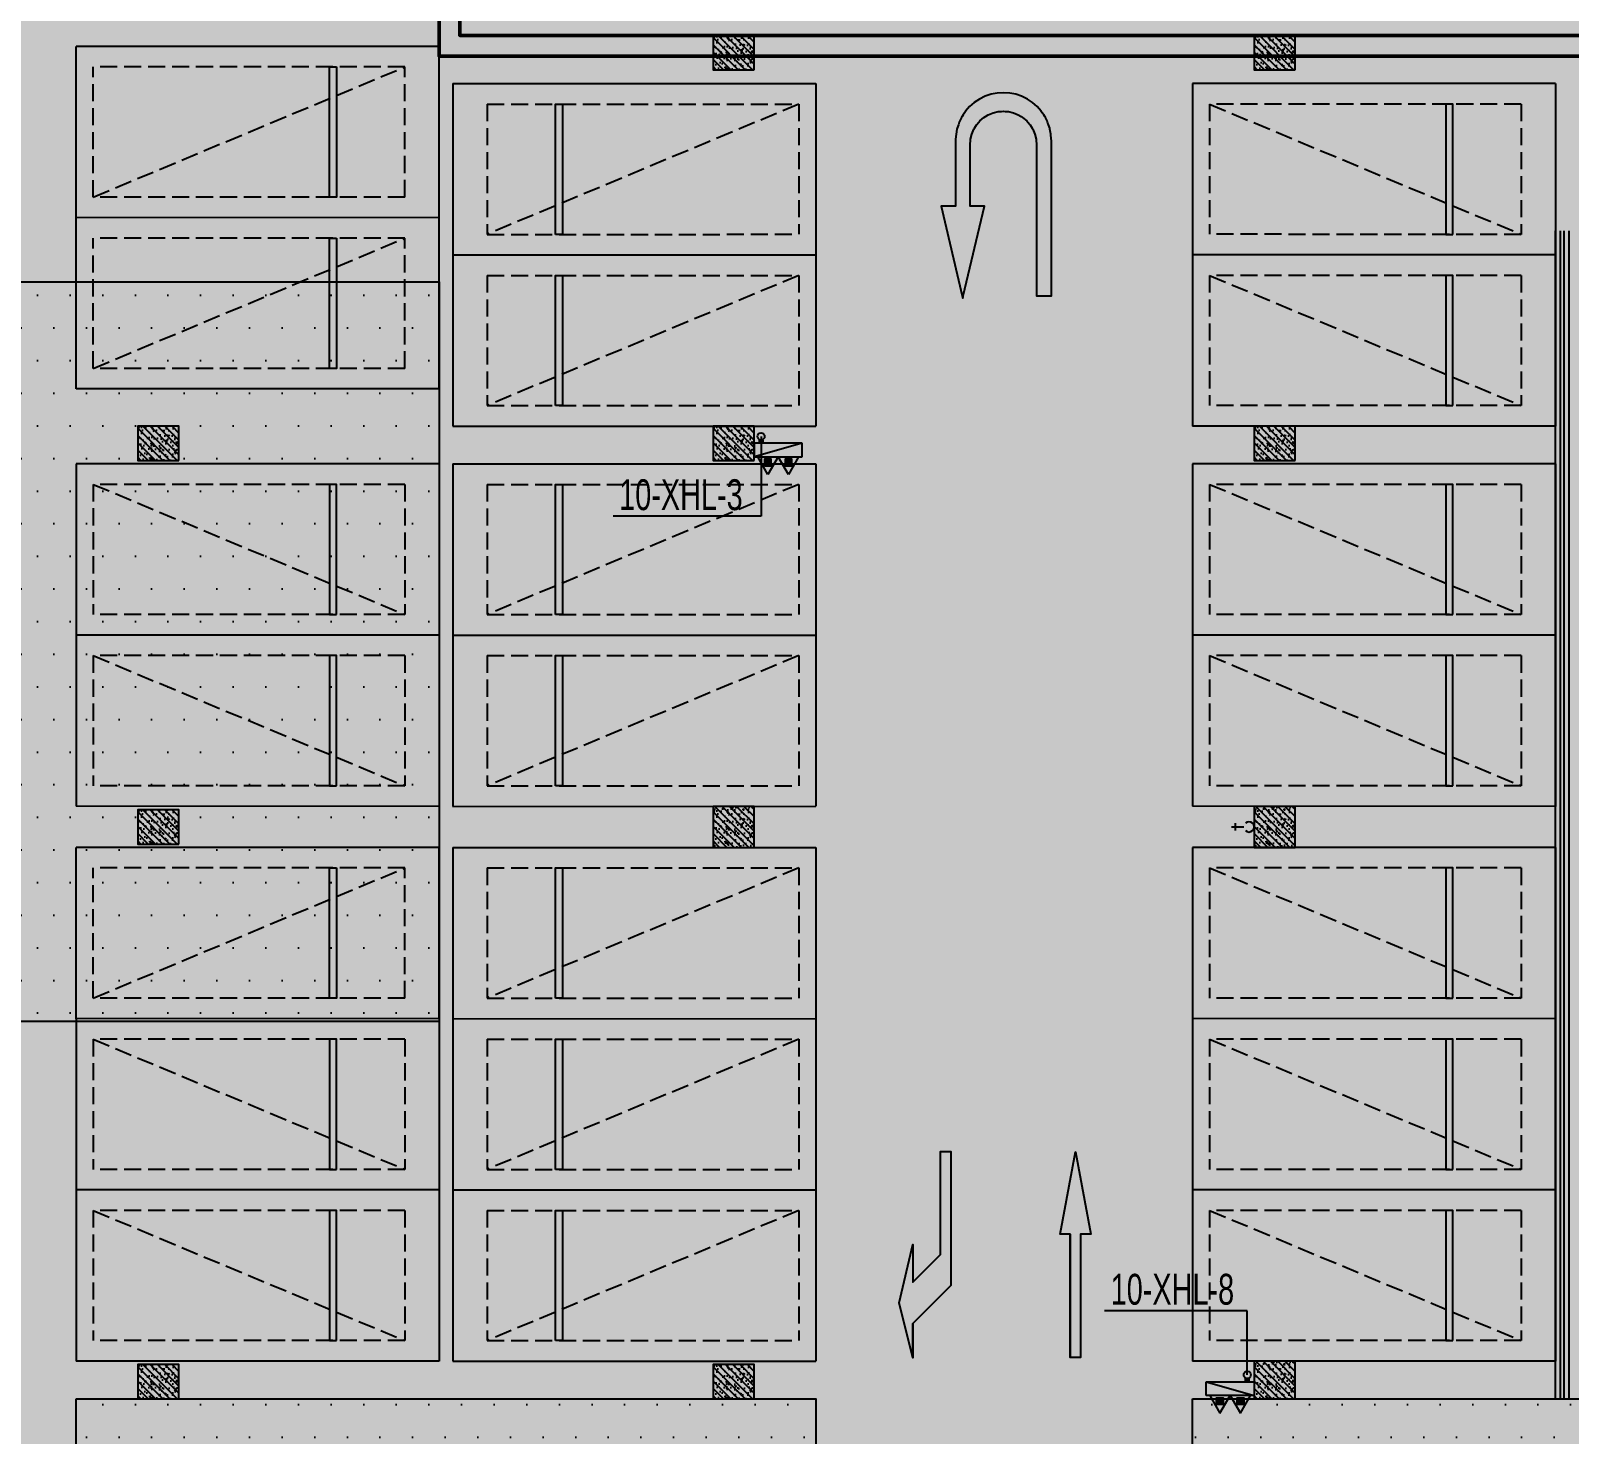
# Model space of a CAD drawing. Extents: x -1338203 to 1886333, y -530034 to 1031844.
# Drawn here: x 722294 to 744757, y -369270 to -348782 of the extents above; entities that cross this region are included whole.
import ezdxf

# ---------------------------------------------------------------- set-up
doc = ezdxf.new("R2010")
doc.units = 0
doc.header["$LTSCALE"] = 1000
doc.header["$MEASUREMENT"] = 0
doc.linetypes.add('A-001-平面B2$0$__DASH', pattern=[0.35, 0.25, -0.1])
for name, color, linetype in [('0P-EQUIP-CW', 7, 'Continuous'), ('0P-PIPE-RW', 122, 'Continuous'), ('A-001-平面参照B2$0$0A-E-STRS-RAIL', 163, 'Continuous'), ('A-001-平面参照B2$0$0A-ELEV-LINE2', 8, 'Continuous'), ('A-001-平面参照B2$0$AUDIT_D_210610200414-0', 40, 'Continuous'), ('A-001-平面参照B2$0$AUDIT_D_230227194758-1', 52, 'Continuous'), ('A-FIRE', 7, 'Continuous'), ('p-a-regular', 5, 'Continuous'), ('S001地下二墙柱$0$S001地下二墙柱$0$0S-CC-LINE', 52, 'Continuous'), ('S001地下二墙柱$0$S001地下二墙柱$0$0S-CW-HATCH', 251, 'Continuous'), ('S001地下二墙柱$0$S001地下二墙柱$0$0S-CW-HATCH-UP', 251, 'Continuous'), ('中心线', 42, 'Continuous'), ('地面指向箭头', 7, 'Continuous'), ('负二层消火栓$0$负二层消火栓$0$0P-ACC-FH', 7, 'Continuous'), ('负二层消火栓$0$负二层消火栓$0$0P-DIM-FH', 3, 'Continuous'), ('负二层消火栓$0$负二层消火栓$0$0P-PIPE-FH', 1, 'Continuous'), ('负二层消火栓$0$负二层消火栓$0$0P-VPIPE-FH', 1, 'Continuous'), ('负二层消火栓$0$负二层消火栓$1$0P-EQUIP-FH', 7, 'Continuous')]:
    doc.layers.add(name, color=color, linetype=linetype)
doc.layers.add('p-a-regular-deadend', color=6, linetype='Continuous', true_color=0xff00ff)
doc.layers.add('p-a-regular-narrow', color=7, linetype='Continuous', true_color=0x9600ff)
doc.layers.add('p-h-walkable', color=7, linetype='Continuous', lineweight=70, true_color=0xf0f0f0)
doc.layers.add('S001地下二墙柱$0$0S-CW-LINE', color=7, linetype='Continuous', lineweight=50)
doc.styles.add('负二层消火栓$0$负二层消火栓$0$AAD-S', font='aad-s.shx', dxfattribs={"width": 0.7, "bigfont": 'aad-hztxt.shx'})
pattern_1 = [(0, (-766365.37, 163610.93), (238.125, 476.25), [0, -476.25])]

# ---------------------------------------------------------------- blocks, each defined once
blk = doc.blocks.new('A-001-平面参照B2')
at = {"layer": 'A-001-平面参照B2$0$0A-ELEV-LINE2'}
h = blk.add_hatch(dxfattribs=at)
h.set_pattern_fill('DOTS', color=256, scale=300)
h.set_pattern_definition(pattern_1)
h.paths.add_polyline_path([(-48909, -188836), (-38109, -188836), (-38109, -199636), (-48909, -199636)])
h = blk.add_hatch(dxfattribs=at)
h.set_pattern_fill('DOTS', color=256, scale=300)
h.set_pattern_definition(pattern_1)
h.paths.add_polyline_path([(-43409, -205143), (-32609, -205143), (-32609, -210643), (-43409, -210643)])
h = blk.add_hatch(dxfattribs=at)
h.set_pattern_fill('DOTS', color=256, scale=300)
h.set_pattern_definition(pattern_1)
h.paths.add_polyline_path([(-27109, -205143), (-16309, -205143), (-16309, -210643), (-27109, -210643)])
at = {"layer": 'A-001-平面参照B2$0$0A-E-STRS-RAIL'}
for points in [[(-21734, -205143), (-21734, -188090)], [(-21684, -205143), (-21684, -188090)]]:
    blk.add_lwpolyline(points, dxfattribs=at)
at = {"layer": 'A-001-平面参照B2$0$AUDIT_D_210610200414-0', "ltscale": 0.002}
blk.add_lwpolyline([(-48909, -188836), (-38109, -188836), (-38109, -199636), (-48909, -199636)], close=True, dxfattribs=at)
at = {"layer": 'A-001-平面参照B2$0$AUDIT_D_210610200414-0'}
for points in [[(-43409, -205143), (-32609, -205143), (-32609, -210643), (-43409, -210643)], [(-27109, -205143), (-16309, -205143), (-16309, -210643), (-27109, -210643)]]:
    blk.add_lwpolyline(points, close=True, dxfattribs=at)
at = {"layer": 'A-001-平面参照B2$0$AUDIT_D_230227194758-1'}
for points in [[(-21809, -205143), (-21809, -188090)], [(-21609, -205143), (-21609, -188090)]]:
    blk.add_lwpolyline(points, dxfattribs=at)
blk = doc.blocks.new('负二层消火栓$0$负二层消火栓$1$$TwtSys$00000546')
h = blk.add_hatch()
h.set_pattern_fill('ANSI31', color=256, scale=200, style=0)
h.set_pattern_definition([(45, (-38543.802, -6670.83), (-17.67767, 17.67767), [])])
h.paths.add_polyline_path([(-65, 174), (65, 174), (65, 44), (-65, 44)])
for points in [[(0, 344), (-198, 0), (198, 0)], [(-65, 174), (65, 174), (65, 44), (-65, 44)]]:
    blk.add_lwpolyline(points, close=True)
blk = doc.blocks.new('负二层消火栓$0$负二层消火栓$0$$TwtSys$00000434')
for p, q in [((-0.5, 0.5), (-0.5, -0.5)), ((-0.5, -0.5), (0.5, 0.5)), ((0.5, 0.5), (-0.5, 0.5)), ((0.5, -0.5), (0.5, 0.5)), ((-0.5, -0.5), (0.5, -0.5))]:
    blk.add_line(p, q)
blk.add_solid([(0.5, -0.5), (0.5, 0.5), (-0.5, -0.5)])
blk = doc.blocks.new('负二层消火栓')
at = {"layer": '负二层消火栓$0$负二层消火栓$0$0P-DIM-FH'}
for p, q in [((-33409, -191093, 800), (-33409, -192259, 800)), ((-33409, -192259, 800), (-35570, -192259, 800)), ((-26309, -203858), (-28394, -203858)), ((-26309, -204793), (-26309, -203858))]:
    blk.add_line(p, q, dxfattribs=at)
at = {"layer": '负二层消火栓$0$负二层消火栓$0$0P-PIPE-FH', "linetype": 'Continuous', "const_width": 82.5}
for points in [[(-33409, -191146), (-33409, -191193)], [(-26309, -204846), (-26309, -204893)]]:
    blk.add_lwpolyline(points, dxfattribs=at)
at = {"layer": '负二层消火栓$0$负二层消火栓$0$0P-VPIPE-FH', "linetype": 'Continuous'}
for centre in [(-33409, -191093), (-26309, -204793)]:
    blk.add_circle(centre, 52.5, dxfattribs=at)
at = {"layer": '负二层消火栓$0$负二层消火栓$0$0P-ACC-FH', "xscale": -700, "zscale": 700}
for p, yscale, rotation in [((-33159, -191293), -200, 8.185212507783033e-09), ((-26559, -204993), 200, 180)]:
    blk.add_blockref('负二层消火栓$0$负二层消火栓$0$$TwtSys$00000434', p, dxfattribs=dict(at, yscale=yscale, rotation=rotation))
at = {"layer": '负二层消火栓$0$负二层消火栓$1$0P-EQUIP-FH', "yscale": 0.75, "zscale": 0.75, "rotation": 180}
for p, xscale in [((-33308, -191393, 800), -0.75), ((-33010, -191393, 800), -0.75), ((-26708, -205093, 800), 0.75), ((-26410, -205093, 800), 0.75)]:
    blk.add_blockref('负二层消火栓$0$负二层消火栓$1$$TwtSys$00000546', p, dxfattribs=dict(at, xscale=xscale))
at = {"layer": '负二层消火栓$0$负二层消火栓$0$0P-DIM-FH', "color": 7, "style": '负二层消火栓$0$负二层消火栓$0$AAD-S', "width": 0.7}
for s, p in [('10-XHL-3', (-35480, -192169, 800)), ('10-XHL-8', (-28304, -203768))]:
    blk.add_text(s, height=450, dxfattribs=at).set_placement(p)
blk = doc.blocks.new('$TwtSys$00000320')
at = {"const_width": 20}
for points in [[(0, 0), (0, -121)], [(-37, -83), (37, -83)]]:
    blk.add_lwpolyline(points, dxfattribs=at)
blk = doc.blocks.new('A$Ca805bf96')
at = {"layer": '0P-PIPE-RW', "linetype": 'Continuous'}
blk.add_arc((-26284, -196793), 75, 225, 135, dxfattribs=at)
at = {"layer": '0P-EQUIP-CW', "xscale": 1.5, "yscale": -1.5, "zscale": 1.5, "rotation": 90.00000000000001}
blk.add_blockref('$TwtSys$00000320', (-26359, -196793), dxfattribs=at)
blk = doc.blocks.new('2-13')
blk.add_blockref('A$Ca805bf96', (766365, -163611))
blk = doc.blocks.new('JTDT')
at = {"layer": 'A-FIRE'}
h = blk.add_hatch(color=251, dxfattribs=at)
h.dxf.hatch_style = 1
h.paths.add_polyline_path([(189165, 82916), (189162, 82988), (189159, 82988), (189147, 83060), (189144, 83075), (189126, 83123), (189114, 83162), (189105, 83180), (189081, 83230), (189072, 83245), (189057, 83269), (189036, 83299), (189024, 83317), (189021, 83320), (189021, 83323), (188961, 83389), (188893, 83449), (188818, 83500), (188734, 83542), (188650, 83571), (188561, 83586), (188468, 83592), (188378, 83586), (188288, 83571), (188202, 83542), (188118, 83500), (188043, 83449), (187974, 83389), (187915, 83323), (187915, 83320), (187912, 83317), (187900, 83299), (187882, 83269), (187864, 83245), (187858, 83230), (187831, 83180), (187822, 83162), (187810, 83123), (187795, 83075), (187789, 83060), (187777, 82988), (187771, 82916), (187771, 82895), (187771, 82839), (187771, 81938), (187559, 81938), (187559, 81935), (187867, 80625), (187876, 80592), (187882, 80625), (188190, 81935), (187983, 81935), (187983, 81938), (187983, 82839), (187986, 82895), (187989, 82916), (188007, 82988), (188037, 83060), (188046, 83075), (188076, 83123), (188109, 83162), (188124, 83180), (188184, 83230), (188205, 83245), (188247, 83269), (188318, 83299), (188390, 83317), (188441, 83320), (188468, 83323), (188492, 83320), (188543, 83317), (188615, 83299), (188686, 83269), (188728, 83245), (188749, 83230), (188809, 83180), (188824, 83162), (188857, 83123), (188887, 83075), (188896, 83060), (188926, 82988), (188944, 82916), (188947, 82895), (188949, 82839), (188949, 80625), (189168, 80625), (189168, 82839), (189168, 82895)])
at = {"layer": '地面指向箭头', "color": 251, "linetype": 'Continuous'}
blk.add_lwpolyline([(189165, 82916), (189162, 82988), (189159, 82988), (189147, 83060), (189144, 83075), (189126, 83123), (189114, 83162), (189105, 83180), (189081, 83230), (189072, 83245), (189057, 83269), (189036, 83299), (189024, 83317), (189021, 83320), (189021, 83323), (188961, 83389), (188893, 83449), (188818, 83500), (188734, 83542), (188650, 83571), (188561, 83586), (188468, 83592), (188378, 83586), (188288, 83571), (188202, 83542), (188118, 83500), (188043, 83449), (187974, 83389), (187915, 83323), (187915, 83320), (187912, 83317), (187900, 83299), (187882, 83269), (187864, 83245), (187858, 83230), (187831, 83180), (187822, 83162), (187810, 83123), (187795, 83075), (187789, 83060), (187777, 82988), (187771, 82916), (187771, 82895), (187771, 82839), (187771, 81938), (187559, 81938), (187559, 81935), (187867, 80625), (187876, 80592), (187882, 80625), (188190, 81935), (187983, 81935), (187983, 81938), (187983, 82839), (187986, 82895), (187989, 82916), (188007, 82988), (188037, 83060), (188046, 83075), (188076, 83123), (188109, 83162), (188124, 83180), (188184, 83230), (188205, 83245), (188247, 83269), (188318, 83299), (188390, 83317), (188441, 83320), (188468, 83323), (188492, 83320), (188543, 83317), (188615, 83299), (188686, 83269), (188728, 83245), (188749, 83230), (188809, 83180), (188824, 83162), (188857, 83123), (188887, 83075), (188896, 83060), (188926, 82988), (188944, 82916), (188947, 82895), (188949, 82839), (188949, 80625), (189168, 80625), (189168, 82839), (189168, 82895), (189165, 82916)], dxfattribs=at)
blk = doc.blocks.new('左转或右转')
at = {"layer": '地面指向箭头'}
blk.add_hatch(color=251, dxfattribs=at).paths.add_polyline_path([(3221046, 2451667), (3221247, 2450864), (3221247, 2451366), (3221799, 2451918), (3221799, 2453874), (3221648, 2453874), (3221648, 2452369), (3221247, 2451968), (3221247, 2452519)])
at = {"layer": '地面指向箭头', "color": 251}
blk.add_lwpolyline([(3221247, 2450864), (3221046, 2451667), (3221247, 2452519), (3221247, 2451968), (3221648, 2452369), (3221648, 2453874), (3221799, 2453874), (3221799, 2451918), (3221247, 2451366), (3221247, 2450864), (3221247, 2451366)], dxfattribs=at)
blk = doc.blocks.new('直行')
at = {"layer": '地面指向箭头'}
blk.add_hatch(color=251, dxfattribs=at).paths.add_polyline_path([(-29241, 4059962), (-29466, 4058762), (-29316, 4058762), (-29316, 4056961), (-29166, 4056961), (-29166, 4058762), (-29016, 4058762)])
at = {"layer": '地面指向箭头', "color": 251}
blk.add_lwpolyline([(-29316, 4058762), (-29316, 4056961), (-29316, 4058762), (-29316, 4058762), (-29466, 4058762), (-29241, 4059962), (-29016, 4058762), (-29166, 4058762), (-29166, 4056961), (-29316, 4056961), (-29316, 4056961)], dxfattribs=at)
blk = doc.blocks.new('A$C3d42903c')
at = {"layer": '中心线', "color": 251, "const_width": 150}
for points in [[(323860, 174474), (323860, 172474)], [(323860, 170474), (323860, 168474)], [(323860, 166474), (323860, 164474)], [(323860, 162474), (323860, 160474)]]:
    blk.add_lwpolyline(points, dxfattribs=at)
at = {"layer": '地面指向箭头', "color": 251}
for name, p in [('JTDT', (135381, 95960)), ('直行', (354142, -3895871))]:
    blk.add_blockref(name, p, dxfattribs=at)
at = {"layer": '地面指向箭头', "color": 251, "linetype": 'Continuous'}
blk.add_blockref('左转或右转', (-2898719, -2289779), dxfattribs=at)

msp = doc.modelspace()

# ---------------------------------------------------------------- hatches: boundary and pattern name
at = {"layer": 'p-h-walkable', "ltscale": 0.002}
h = msp.add_hatch(color=256, dxfattribs=at)
h.dxf.hatch_style = 1
h.paths.add_polyline_path([(728556.4, -320761.3), (728556.4, -348211.5), (746356.3, -348211.5), (750916.3, -338175), (842896.3, -338175), (843211.3, -349155), (839116.3, -349155), (839116.3, -377051.5), (864906.4, -377051.5), (864906.4, -390806.6), (875856.3, -395571.5), (875856.3, -404751.5), (834560.3, -404751.5), (839142.7, -442064.3), (869465.2, -438340.4), (871163.2, -452166.5), (873704.1, -451854.5), (877328.6, -464960.4), (761876, -479139.1), (761132.9, -468418.3), (764950.6, -465209), (763252.8, -451384.3), (799242.4, -446964.4), (793807.3, -404751.5), (750756.3, -404751.5), (751556.3, -388855), (648066.6, -388604.4), (648066.6, -380374.4), (641016.6, -380374.4), (641512.3, -365348.2), (660006.6, -364574.4), (660306.6, -340846.8), (656406.6, -340846.8), (656406.6, -336396.8), (656656.4, -340532.4), (656406.4, -332417.4), (712156.4, -332417.4), (712080.9, -320761.3)])
at = {"layer": 'S001地下二墙柱$0$S001地下二墙柱$0$0S-CW-HATCH', "ltscale": 0.002}
h = msp.add_hatch(color=256, dxfattribs=at)
h.dxf.hatch_style = 1
h.paths.add_polyline_path([(728256.6, -320761.3), (728556.6, -320761.3), (728556.6, -348850.9), (747256.6, -348850.9), (747256.6, -349150.9), (728256.6, -349150.9)])
at = {"layer": 'S001地下二墙柱$0$S001地下二墙柱$0$0S-CW-HATCH'}
h = msp.add_hatch(color=256, dxfattribs=at)
h.dxf.hatch_style = 1
h.paths.add_polyline_path([(732856.6, -349350.9), (732856.6, -348850.9), (732256.6, -348850.9), (732256.6, -349350.9)])
h = msp.add_hatch(color=256, dxfattribs=at)
h.dxf.hatch_style = 1
h.paths.add_polyline_path([(740756.6, -349350.9), (740756.6, -348850.9), (740156.6, -348850.9), (740156.6, -349350.9)])
h = msp.add_hatch(color=256, dxfattribs=at)
h.dxf.hatch_style = 1
h.paths.add_polyline_path([(724456.6, -355054.4), (724456.6, -354554.4), (723856.6, -354554.4), (723856.6, -355054.4)])
h = msp.add_hatch(color=256, dxfattribs=at)
h.dxf.hatch_style = 1
h.paths.add_polyline_path([(732856.6, -355054.4), (732856.6, -354554.4), (732256.6, -354554.4), (732256.6, -355054.4)])
h = msp.add_hatch(color=256, dxfattribs=at)
h.dxf.hatch_style = 1
h.paths.add_polyline_path([(740756.6, -355054.4), (740756.6, -354554.4), (740156.6, -354554.4), (740156.6, -355054.4)])
h = msp.add_hatch(color=256, dxfattribs=at)
h.dxf.hatch_style = 1
h.paths.add_polyline_path([(724456.6, -360654.4), (724456.6, -360154.4), (723856.6, -360154.4), (723856.6, -360654.4)])
h = msp.add_hatch(color=256, dxfattribs=at)
h.dxf.hatch_style = 1
h.paths.add_polyline_path([(732856.6, -360704.4), (732856.6, -360104.4), (732256.6, -360104.4), (732256.6, -360704.4)])
h = msp.add_hatch(color=256, dxfattribs=at)
h.dxf.hatch_style = 1
h.paths.add_polyline_path([(740756.6, -360704.4), (740756.6, -360104.4), (740156.6, -360104.4), (740156.6, -360704.4)])
h = msp.add_hatch(color=256, dxfattribs=at)
h.dxf.hatch_style = 1
h.paths.add_polyline_path([(724456.6, -368754.4), (724456.6, -368254.4), (723856.6, -368254.4), (723856.6, -368754.4)])
h = msp.add_hatch(color=256, dxfattribs=at)
h.dxf.hatch_style = 1
h.paths.add_polyline_path([(732856.6, -368754.4), (732856.6, -368254.4), (732256.6, -368254.4), (732256.6, -368754.4)])
h = msp.add_hatch(color=256, dxfattribs=at)
h.dxf.hatch_style = 1
h.paths.add_polyline_path([(740756.6, -368754.4), (740756.6, -368204.4), (740156.6, -368204.4), (740156.6, -368754.4)])
at = {"layer": 'S001地下二墙柱$0$S001地下二墙柱$0$0S-CW-HATCH-UP', "ltscale": 0.002}
h = msp.add_hatch(dxfattribs=at)
h.set_pattern_fill('钢筋混凝土', color=256, scale=30)
h.set_pattern_definition([(45, (0.0005, -470500), (-53.0330086, 53.0330086), []), (50, (0.0005, -470500), (215.178055, -18.82564), [22.5, -247.5]), (355, (0.0005, -470500), (-41.6254, 225.65764), [18, -198]), (100.4514, (17.93, -470501.57), (173.552815, 206.83186), [19.12206, -210.342634]), (46.1842, (0.0005, -470440), (320.17231, -49.6557), [33.75, -371.25]), (96.6356, (26.68, -470444.14), (280.39881, 292.23536), [28.68309, -315.5139]), (351.1842, (0.0005, -470440), (280.39858, 292.23558), [27, -297]), (21, (30, -470455), (179.072116, -120.785667), [22.5, -247.5]), (326, (30, -470455), (72.9946, 217.545014), [18, -198]), (71.4514, (44.92, -470465.07), (252.06679, 96.75915), [19.12206, -210.342634]), (37.5, (0.0005, -470500), (3.6479566, 99.868156), [0, -195.6, 0, -201, 0, -198.75]), (7.5, (0.0005, -470500), (78.920861, 118.323514), [0, -114.6, 0, -191.1, 0, -75.75]), (327.5, (-66.9, -470500), (160.146731, -6.7664615), [0, -75, 0, -234, 0, -310.5]), (317.5, (-96.9, -470500), (174.95585, 30.031495), [0, -97.5, 0, -155.4, 0, -220.5])])
h.paths.add_polyline_path([(728256.6, -320761.3), (728556.6, -320761.3), (728556.6, -348850.9), (747256.6, -348850.9), (747256.6, -349150.9), (728256.6, -349150.9)])
at = {"layer": 'S001地下二墙柱$0$S001地下二墙柱$0$0S-CW-HATCH-UP'}
h = msp.add_hatch(dxfattribs=at)
h.set_pattern_fill('钢筋混凝土', color=256, scale=30, angle=-90)
h.set_pattern_definition([(315, (741808.33, -381661.66), (53.03301, 53.03301), []), (320, (741808.33, -381661.66), (-18.8256, -215.1781), [22.5, -247.5]), (265, (741808.33, -381661.66), (225.6576, 41.6254), [18, -198]), (10.4514, (741806.76, -381679.6), (206.8319, -173.5528), [19.122, -210.3426]), (316.1842, (741868.33, -381661.66), (-49.6557, -320.1723), [33.75, -371.25]), (6.6356, (741864.2, -381688.34), (292.2354, -280.3988), [28.683, -315.514]), (261.1842, (741868.33, -381661.66), (292.2356, -280.3986), [27, -297]), (291, (741853.33, -381691.66), (-120.7857, -179.0721), [22.5, -247.5]), (236, (741853.33, -381691.66), (217.545, -72.9946), [18, -198]), (341.4514, (741843.27, -381706.58), (96.7591, -252.0668), [19.122, -210.3426]), (307.5, (741808.33, -381661.66), (99.86816, -3.64796), [0, -195.6, 0, -201, 0, -198.75]), (277.5, (741808.33, -381661.66), (118.3235, -78.92086), [0, -114.6, 0, -191.1, 0, -75.75]), (237.5, (741808.33, -381594.76), (-6.76646, -160.14673), [0, -75, 0, -234, 0, -310.5]), (227.5, (741808.33, -381564.76), (30.0315, -174.95585), [0, -97.5, 0, -155.4, 0, -220.5])])
h.paths.add_polyline_path([(732856.6, -349350.9), (732856.6, -348850.9), (732256.6, -348850.9), (732256.6, -349350.9)])
h = msp.add_hatch(dxfattribs=at)
h.set_pattern_fill('钢筋混凝土', color=256, scale=30, angle=-90)
h.set_pattern_definition([(315, (749708.33, -381661.66), (53.03301, 53.03301), []), (320, (749708.33, -381661.66), (-18.8256, -215.1781), [22.5, -247.5]), (265, (749708.33, -381661.66), (225.6576, 41.6254), [18, -198]), (10.4514, (749706.76, -381679.6), (206.8319, -173.5528), [19.122, -210.3426]), (316.1842, (749768.33, -381661.66), (-49.6557, -320.1723), [33.75, -371.25]), (6.6356, (749764.2, -381688.34), (292.2354, -280.3988), [28.683, -315.514]), (261.1842, (749768.33, -381661.66), (292.2356, -280.3986), [27, -297]), (291, (749753.33, -381691.66), (-120.7857, -179.0721), [22.5, -247.5]), (236, (749753.33, -381691.66), (217.545, -72.9946), [18, -198]), (341.4514, (749743.27, -381706.58), (96.7591, -252.0668), [19.122, -210.3426]), (307.5, (749708.33, -381661.66), (99.86816, -3.64796), [0, -195.6, 0, -201, 0, -198.75]), (277.5, (749708.33, -381661.66), (118.3235, -78.92086), [0, -114.6, 0, -191.1, 0, -75.75]), (237.5, (749708.33, -381594.76), (-6.76646, -160.14673), [0, -75, 0, -234, 0, -310.5]), (227.5, (749708.33, -381564.76), (30.0315, -174.95585), [0, -97.5, 0, -155.4, 0, -220.5])])
h.paths.add_polyline_path([(740756.6, -349350.9), (740756.6, -348850.9), (740156.6, -348850.9), (740156.6, -349350.9)])
h = msp.add_hatch(dxfattribs=at)
h.set_pattern_fill('钢筋混凝土', color=256, scale=30, angle=-90)
h.set_pattern_definition([(315, (733408.34, -387365.15), (53.03301, 53.03301), []), (320, (733408.34, -387365.15), (-18.8256, -215.1781), [22.5, -247.5]), (265, (733408.34, -387365.15), (225.6576, 41.6254), [18, -198]), (10.4514, (733406.77, -387383.08), (206.8319, -173.5528), [19.122, -210.3426]), (316.1842, (733468.34, -387365.15), (-49.6557, -320.1723), [33.75, -371.25]), (6.6356, (733464.2, -387391.83), (292.2354, -280.3988), [28.683, -315.514]), (261.1842, (733468.34, -387365.15), (292.2356, -280.3986), [27, -297]), (291, (733453.34, -387395.15), (-120.7857, -179.0721), [22.5, -247.5]), (236, (733453.34, -387395.15), (217.545, -72.9946), [18, -198]), (341.4514, (733443.27, -387410.07), (96.7591, -252.0668), [19.122, -210.3426]), (307.5, (733408.34, -387365.15), (99.86816, -3.64796), [0, -195.6, 0, -201, 0, -198.75]), (277.5, (733408.34, -387365.15), (118.3235, -78.92086), [0, -114.6, 0, -191.1, 0, -75.75]), (237.5, (733408.34, -387298.25), (-6.76646, -160.14673), [0, -75, 0, -234, 0, -310.5]), (227.5, (733408.34, -387268.25), (30.0315, -174.95585), [0, -97.5, 0, -155.4, 0, -220.5])])
h.paths.add_polyline_path([(724456.6, -355054.4), (724456.6, -354554.4), (723856.6, -354554.4), (723856.6, -355054.4)])
h = msp.add_hatch(dxfattribs=at)
h.set_pattern_fill('钢筋混凝土', color=256, scale=30, angle=-90)
h.set_pattern_definition([(315, (741808.335, -387365.15), (53.03301, 53.03301), []), (320, (741808.34, -387365.15), (-18.8256, -215.1781), [22.5, -247.5]), (265, (741808.34, -387365.15), (225.6576, 41.6254), [18, -198]), (10.4514, (741806.77, -387383.08), (206.8319, -173.5528), [19.122, -210.3426]), (316.1842, (741868.34, -387365.15), (-49.6557, -320.1723), [33.75, -371.25]), (6.6356, (741864.2, -387391.83), (292.2354, -280.3988), [28.683, -315.514]), (261.1842, (741868.34, -387365.15), (292.2356, -280.3986), [27, -297]), (291, (741853.34, -387395.15), (-120.7857, -179.0721), [22.5, -247.5]), (236, (741853.34, -387395.15), (217.545, -72.9946), [18, -198]), (341.4514, (741843.27, -387410.07), (96.7591, -252.0668), [19.122, -210.3426]), (307.5, (741808.335, -387365.15), (99.86816, -3.64796), [0, -195.6, 0, -201, 0, -198.75]), (277.5, (741808.34, -387365.15), (118.3235, -78.92086), [0, -114.6, 0, -191.1, 0, -75.75]), (237.5, (741808.335, -387298.25), (-6.76646, -160.14673), [0, -75, 0, -234, 0, -310.5]), (227.5, (741808.34, -387268.25), (30.0315, -174.95585), [0, -97.5, 0, -155.4, 0, -220.5])])
h.paths.add_polyline_path([(732856.6, -355054.4), (732856.6, -354554.4), (732256.6, -354554.4), (732256.6, -355054.4)])
h = msp.add_hatch(dxfattribs=at)
h.set_pattern_fill('钢筋混凝土', color=256, scale=30, angle=-90)
h.set_pattern_definition([(315, (749708.335, -387365.15), (53.03301, 53.03301), []), (320, (749708.34, -387365.15), (-18.8256, -215.1781), [22.5, -247.5]), (265, (749708.34, -387365.15), (225.6576, 41.6254), [18, -198]), (10.4514, (749706.77, -387383.08), (206.8319, -173.5528), [19.122, -210.3426]), (316.1842, (749768.34, -387365.15), (-49.6557, -320.1723), [33.75, -371.25]), (6.6356, (749764.2, -387391.83), (292.2354, -280.3988), [28.683, -315.514]), (261.1842, (749768.34, -387365.15), (292.2356, -280.3986), [27, -297]), (291, (749753.34, -387395.15), (-120.7857, -179.0721), [22.5, -247.5]), (236, (749753.34, -387395.15), (217.545, -72.9946), [18, -198]), (341.4514, (749743.27, -387410.07), (96.7591, -252.0668), [19.122, -210.3426]), (307.5, (749708.335, -387365.15), (99.86816, -3.64796), [0, -195.6, 0, -201, 0, -198.75]), (277.5, (749708.34, -387365.15), (118.3235, -78.92086), [0, -114.6, 0, -191.1, 0, -75.75]), (237.5, (749708.335, -387298.25), (-6.76646, -160.14673), [0, -75, 0, -234, 0, -310.5]), (227.5, (749708.34, -387268.25), (30.0315, -174.95585), [0, -97.5, 0, -155.4, 0, -220.5])])
h.paths.add_polyline_path([(740756.6, -355054.4), (740756.6, -354554.4), (740156.6, -354554.4), (740156.6, -355054.4)])
h = msp.add_hatch(dxfattribs=at)
h.set_pattern_fill('钢筋混凝土', color=256, scale=30, angle=-90)
h.set_pattern_definition([(315, (733408.32, -392965.15), (53.03301, 53.03301), []), (320, (733408.32, -392965.15), (-18.8256, -215.1781), [22.5, -247.5]), (265, (733408.32, -392965.15), (225.6576, 41.6254), [18, -198]), (10.4514, (733406.75, -392983.08), (206.8319, -173.5528), [19.122, -210.3426]), (316.1842, (733468.32, -392965.15), (-49.6557, -320.1723), [33.75, -371.25]), (6.6356, (733464.18, -392991.83), (292.2354, -280.3988), [28.683, -315.514]), (261.1842, (733468.32, -392965.15), (292.2356, -280.3986), [27, -297]), (291, (733453.32, -392995.15), (-120.7857, -179.0721), [22.5, -247.5]), (236, (733453.32, -392995.15), (217.545, -72.9946), [18, -198]), (341.4514, (733443.26, -393010.07), (96.7591, -252.0668), [19.122, -210.3426]), (307.5, (733408.32, -392965.15), (99.86816, -3.64796), [0, -195.6, 0, -201, 0, -198.75]), (277.5, (733408.32, -392965.15), (118.3235, -78.92086), [0, -114.6, 0, -191.1, 0, -75.75]), (237.5, (733408.32, -392898.25), (-6.76646, -160.14673), [0, -75, 0, -234, 0, -310.5]), (227.5, (733408.32, -392868.25), (30.0315, -174.95585), [0, -97.5, 0, -155.4, 0, -220.5])])
h.paths.add_polyline_path([(724456.6, -360654.4), (724456.6, -360154.4), (723856.6, -360154.4), (723856.6, -360654.4)])
h = msp.add_hatch(dxfattribs=at)
h.set_pattern_fill('钢筋混凝土', color=256, scale=30, angle=-90)
h.set_pattern_definition([(315, (741808.33, -392965.15), (53.03301, 53.03301), []), (320, (741808.33, -392965.15), (-18.8256, -215.1781), [22.5, -247.5]), (265, (741808.33, -392965.15), (225.6576, 41.6254), [18, -198]), (10.4514, (741806.76, -392983.08), (206.8319, -173.5528), [19.122, -210.3426]), (316.1842, (741868.33, -392965.15), (-49.6557, -320.1723), [33.75, -371.25]), (6.6356, (741864.2, -392991.83), (292.2354, -280.3988), [28.683, -315.514]), (261.1842, (741868.33, -392965.15), (292.2356, -280.3986), [27, -297]), (291, (741853.33, -392995.15), (-120.7857, -179.0721), [22.5, -247.5]), (236, (741853.33, -392995.15), (217.545, -72.9946), [18, -198]), (341.4514, (741843.27, -393010.07), (96.7591, -252.0668), [19.122, -210.3426]), (307.5, (741808.33, -392965.15), (99.86816, -3.64796), [0, -195.6, 0, -201, 0, -198.75]), (277.5, (741808.33, -392965.15), (118.3235, -78.92086), [0, -114.6, 0, -191.1, 0, -75.75]), (237.5, (741808.33, -392898.25), (-6.76646, -160.14673), [0, -75, 0, -234, 0, -310.5]), (227.5, (741808.33, -392868.25), (30.0315, -174.95585), [0, -97.5, 0, -155.4, 0, -220.5])])
h.paths.add_polyline_path([(732856.6, -360704.4), (732856.6, -360104.4), (732256.6, -360104.4), (732256.6, -360704.4)])
h = msp.add_hatch(dxfattribs=at)
h.set_pattern_fill('钢筋混凝土', color=256, scale=30, angle=-90)
h.set_pattern_definition([(315, (749708.33, -392965.15), (53.03301, 53.03301), []), (320, (749708.33, -392965.15), (-18.8256, -215.1781), [22.5, -247.5]), (265, (749708.33, -392965.15), (225.6576, 41.6254), [18, -198]), (10.4514, (749706.76, -392983.08), (206.8319, -173.5528), [19.122, -210.3426]), (316.1842, (749768.33, -392965.15), (-49.6557, -320.1723), [33.75, -371.25]), (6.6356, (749764.2, -392991.83), (292.2354, -280.3988), [28.683, -315.514]), (261.1842, (749768.33, -392965.15), (292.2356, -280.3986), [27, -297]), (291, (749753.33, -392995.15), (-120.7857, -179.0721), [22.5, -247.5]), (236, (749753.33, -392995.15), (217.545, -72.9946), [18, -198]), (341.4514, (749743.27, -393010.07), (96.7591, -252.0668), [19.122, -210.3426]), (307.5, (749708.33, -392965.15), (99.86816, -3.64796), [0, -195.6, 0, -201, 0, -198.75]), (277.5, (749708.33, -392965.15), (118.3235, -78.92086), [0, -114.6, 0, -191.1, 0, -75.75]), (237.5, (749708.33, -392898.25), (-6.76646, -160.14673), [0, -75, 0, -234, 0, -310.5]), (227.5, (749708.33, -392868.25), (30.0315, -174.95585), [0, -97.5, 0, -155.4, 0, -220.5])])
h.paths.add_polyline_path([(740756.6, -360704.4), (740756.6, -360104.4), (740156.6, -360104.4), (740156.6, -360704.4)])
h = msp.add_hatch(dxfattribs=at)
h.set_pattern_fill('钢筋混凝土', color=256, scale=30, angle=-90)
h.set_pattern_definition([(315, (733408.33, -401065.15), (53.03301, 53.03301), []), (320, (733408.33, -401065.15), (-18.8256, -215.1781), [22.5, -247.5]), (265, (733408.33, -401065.15), (225.6576, 41.6254), [18, -198]), (10.4514, (733406.76, -401083.08), (206.8319, -173.5528), [19.122, -210.3426]), (316.1842, (733468.33, -401065.15), (-49.6557, -320.1723), [33.75, -371.25]), (6.6356, (733464.2, -401091.83), (292.2354, -280.3988), [28.683, -315.514]), (261.1842, (733468.33, -401065.15), (292.2356, -280.3986), [27, -297]), (291, (733453.33, -401095.15), (-120.7857, -179.0721), [22.5, -247.5]), (236, (733453.33, -401095.15), (217.545, -72.9946), [18, -198]), (341.4514, (733443.27, -401110.07), (96.7591, -252.0668), [19.122, -210.3426]), (307.5, (733408.33, -401065.15), (99.86816, -3.64796), [0, -195.6, 0, -201, 0, -198.75]), (277.5, (733408.33, -401065.15), (118.3235, -78.92086), [0, -114.6, 0, -191.1, 0, -75.75]), (237.5, (733408.33, -400998.25), (-6.76646, -160.14673), [0, -75, 0, -234, 0, -310.5]), (227.5, (733408.33, -400968.25), (30.0315, -174.95585), [0, -97.5, 0, -155.4, 0, -220.5])])
h.paths.add_polyline_path([(724456.6, -368754.4), (724456.6, -368254.4), (723856.6, -368254.4), (723856.6, -368754.4)])
h = msp.add_hatch(dxfattribs=at)
h.set_pattern_fill('钢筋混凝土', color=256, scale=30, angle=-90)
h.set_pattern_definition([(315, (741808.33, -401065.15), (53.03301, 53.03301), []), (320, (741808.33, -401065.15), (-18.8256, -215.1781), [22.5, -247.5]), (265, (741808.33, -401065.15), (225.6576, 41.6254), [18, -198]), (10.4514, (741806.76, -401083.08), (206.8319, -173.5528), [19.122, -210.3426]), (316.1842, (741868.33, -401065.15), (-49.6557, -320.1723), [33.75, -371.25]), (6.6356, (741864.2, -401091.83), (292.2354, -280.3988), [28.683, -315.514]), (261.1842, (741868.33, -401065.15), (292.2356, -280.3986), [27, -297]), (291, (741853.33, -401095.15), (-120.7857, -179.0721), [22.5, -247.5]), (236, (741853.33, -401095.15), (217.545, -72.9946), [18, -198]), (341.4514, (741843.27, -401110.07), (96.7591, -252.0668), [19.122, -210.3426]), (307.5, (741808.33, -401065.15), (99.86816, -3.64796), [0, -195.6, 0, -201, 0, -198.75]), (277.5, (741808.33, -401065.15), (118.3235, -78.92086), [0, -114.6, 0, -191.1, 0, -75.75]), (237.5, (741808.33, -400998.25), (-6.76646, -160.14673), [0, -75, 0, -234, 0, -310.5]), (227.5, (741808.33, -400968.25), (30.0315, -174.95585), [0, -97.5, 0, -155.4, 0, -220.5])])
h.paths.add_polyline_path([(732856.6, -368754.4), (732856.6, -368254.4), (732256.6, -368254.4), (732256.6, -368754.4)])
h = msp.add_hatch(dxfattribs=at)
h.set_pattern_fill('钢筋混凝土', color=256, scale=30, angle=-90)
h.set_pattern_definition([(315, (749708.33, -401065.15), (53.03301, 53.03301), []), (320, (749708.33, -401065.15), (-18.8256, -215.1781), [22.5, -247.5]), (265, (749708.33, -401065.15), (225.6576, 41.6254), [18, -198]), (10.4514, (749706.76, -401083.08), (206.8319, -173.5528), [19.122, -210.3426]), (316.1842, (749768.33, -401065.15), (-49.6557, -320.1723), [33.75, -371.25]), (6.6356, (749764.2, -401091.83), (292.2354, -280.3988), [28.683, -315.514]), (261.1842, (749768.33, -401065.15), (292.2356, -280.3986), [27, -297]), (291, (749753.33, -401095.15), (-120.7857, -179.0721), [22.5, -247.5]), (236, (749753.33, -401095.15), (217.545, -72.9946), [18, -198]), (341.4514, (749743.27, -401110.07), (96.7591, -252.0668), [19.122, -210.3426]), (307.5, (749708.33, -401065.15), (99.86816, -3.64796), [0, -195.6, 0, -201, 0, -198.75]), (277.5, (749708.33, -401065.15), (118.3235, -78.92086), [0, -114.6, 0, -191.1, 0, -75.75]), (237.5, (749708.33, -400998.25), (-6.76646, -160.14673), [0, -75, 0, -234, 0, -310.5]), (227.5, (749708.33, -400968.25), (30.0315, -174.95585), [0, -97.5, 0, -155.4, 0, -220.5])])
h.paths.add_polyline_path([(740756.6, -368754.4), (740756.6, -368204.4), (740156.6, -368204.4), (740156.6, -368754.4)])

# ---------------------------------------------------------------- linework, layer by layer
for p, q in [((728256.4, -349010.4), (722956.4, -349010.9)), ((722956.6, -351510.9), (722956.4, -349010.9)), ((728256.6, -351510.4), (728256.4, -349010.4)), ((728456.6, -349554.4), (733756.6, -349553.9)), ((728456.6, -349554.4), (728456.8, -352054.4)), ((733756.6, -349553.9), (733756.8, -352053.9)), ((739256.6, -349553.9), (739256.4, -352053.9)), ((744556.6, -349554.4), (739256.6, -349553.9)), ((744556.6, -349554.4), (744556.4, -352054.4)), ((728256.4, -351510.4), (722956.4, -351510.9)), ((722956.6, -354010.9), (722956.4, -351510.9)), ((728256.6, -351510.4), (722956.6, -351510.9)), ((728256.6, -354010.4), (728256.4, -351510.4)), ((728456.6, -352054.4), (733756.6, -352053.9)), ((728456.6, -352054.4), (728456.8, -354554.4)), ((728456.8, -352054.4), (733756.8, -352053.9)), ((733756.6, -352053.9), (733756.8, -354553.9)), ((739256.6, -352053.9), (739256.4, -354553.9)), ((744556.4, -352054.4), (739256.4, -352053.9)), ((744556.6, -352054.4), (739256.6, -352053.9)), ((744556.6, -352054.4), (744556.4, -354554.4)), ((728256.6, -354010.4), (722956.6, -354010.9)), ((728456.8, -354554.4), (733756.8, -354553.9)), ((744556.4, -354554.4), (739256.4, -354553.9)), ((722956.6, -355103.9), (722956.4, -357603.9)), ((728256.6, -355104.4), (722956.6, -355103.9)), ((728256.6, -355104.4), (728256.4, -357604.4)), ((728456.6, -355104.4), (733756.6, -355103.9)), ((728456.6, -355104.4), (728456.8, -357604.4)), ((733756.6, -355103.9), (733756.8, -357603.9)), ((739256.6, -355103.9), (739256.4, -357603.9)), ((744556.6, -355104.4), (739256.6, -355103.9)), ((744556.6, -355104.4), (744556.4, -357604.4)), ((728256.4, -357604.4), (722956.4, -357603.9)), ((722956.6, -357603.9), (722956.4, -360103.9)), ((728256.6, -357604.4), (722956.6, -357603.9)), ((728256.6, -357604.4), (728256.4, -360104.4)), ((728456.6, -357604.4), (733756.6, -357603.9)), ((728456.6, -357604.4), (728456.8, -360104.4)), ((728456.8, -357604.4), (733756.8, -357603.9)), ((733756.6, -357603.9), (733756.8, -360103.9)), ((744556.4, -357604.4), (739256.4, -357603.9)), ((739256.6, -357603.9), (739256.4, -360103.9)), ((744556.6, -357604.4), (739256.6, -357603.9)), ((744556.6, -357604.4), (744556.4, -360104.4)), ((728256.4, -360104.4), (722956.4, -360103.9)), ((728456.8, -360104.4), (733756.8, -360103.9)), ((744556.4, -360104.4), (739256.4, -360103.9)), ((728256.4, -360703.8), (722956.4, -360704.4)), ((722956.6, -363204.4), (722956.4, -360704.4)), ((728256.6, -363203.8), (728256.4, -360703.8)), ((728456.6, -360704.4), (733756.6, -360703.9)), ((728456.6, -360704.4), (728456.8, -363204.4)), ((733756.6, -360703.9), (733756.8, -363203.9)), ((739256.6, -360703.9), (739256.4, -363203.9)), ((744556.6, -360704.4), (739256.6, -360703.9)), ((744556.6, -360704.4), (744556.4, -363204.4)), ((722956.6, -363203.9), (722956.4, -365703.9)), ((728256.6, -363203.8), (722956.6, -363204.4)), ((728256.6, -363204.4), (722956.6, -363203.9)), ((728256.6, -363204.4), (728256.4, -365704.4)), ((728456.6, -363204.4), (733756.6, -363203.9)), ((728456.6, -363204.4), (728456.8, -365704.4)), ((728456.8, -363204.4), (733756.8, -363203.9)), ((733756.6, -363203.9), (733756.8, -365703.9)), ((744556.4, -363204.4), (739256.4, -363203.9)), ((739256.6, -363203.9), (739256.4, -365703.9)), ((744556.6, -363204.4), (739256.6, -363203.9)), ((744556.6, -363204.4), (744556.4, -365704.4)), ((728256.4, -365704.4), (722956.4, -365703.9)), ((722956.6, -365703.9), (722956.4, -368203.9)), ((728256.6, -365704.4), (722956.6, -365703.9)), ((728256.6, -365704.4), (728256.4, -368204.4)), ((728456.6, -365704.4), (733756.6, -365703.9)), ((728456.6, -365704.4), (728456.8, -368204.4)), ((728456.8, -365704.4), (733756.8, -365703.9)), ((733756.6, -365703.9), (733756.8, -368203.9)), ((744556.4, -365704.4), (739256.4, -365703.9)), ((739256.6, -365703.9), (739256.4, -368203.9)), ((744556.6, -365704.4), (739256.6, -365703.9)), ((744556.6, -365704.4), (744556.4, -368204.4)), ((728256.4, -368204.4), (722956.4, -368203.9)), ((728456.8, -368204.4), (733756.8, -368203.9)), ((744556.4, -368204.4), (739256.4, -368203.9))]:
    msp.add_line(p, q)
at = {"linetype": 'A-001-平面B2$0$__DASH'}
for p, q in [((727756.4, -349310.4), (723206.4, -349310.9)), ((723206.6, -351210.9), (723206.4, -349310.9)), ((727756.6, -351210.4), (727756.4, -349310.4)), ((728956.6, -349854.3), (733506.6, -349853.9)), ((728956.6, -349854.3), (728956.8, -351754.3)), ((733506.6, -349853.9), (733506.8, -351753.9)), ((739506.6, -349853.9), (739506.4, -351753.9)), ((744056.6, -349854.3), (739506.6, -349853.9)), ((744056.6, -349854.3), (744056.4, -351754.3)), ((727756.6, -351210.4), (723206.6, -351210.9)), ((728956.8, -351754.3), (733506.8, -351753.9)), ((744056.4, -351754.3), (739506.4, -351753.9)), ((727756.4, -351810.4), (723206.4, -351810.9)), ((723206.6, -353710.9), (723206.4, -351810.9)), ((727756.6, -353710.4), (727756.4, -351810.4)), ((728956.6, -352354.3), (733506.6, -352353.9)), ((728956.6, -352354.3), (728956.8, -354254.3)), ((733506.6, -352353.9), (733506.8, -354253.9)), ((739506.6, -352353.9), (739506.4, -354253.9)), ((744056.6, -352354.3), (739506.6, -352353.9)), ((744056.6, -352354.3), (744056.4, -354254.3)), ((727756.6, -353710.4), (723206.6, -353710.9)), ((728956.8, -354254.3), (733506.8, -354253.9)), ((744056.4, -354254.3), (739506.4, -354253.9)), ((723206.6, -355403.9), (723206.4, -357303.9)), ((727756.6, -355404.3), (723206.6, -355403.9)), ((727756.6, -355404.3), (727756.4, -357304.3)), ((728956.6, -355404.3), (733506.6, -355403.9)), ((728956.6, -355404.3), (728956.8, -357304.3)), ((733506.6, -355403.9), (733506.8, -357303.9)), ((739506.6, -355403.9), (739506.4, -357303.9)), ((744056.6, -355404.3), (739506.6, -355403.9)), ((744056.6, -355404.3), (744056.4, -357304.3)), ((727756.4, -357304.3), (723206.4, -357303.9)), ((728956.8, -357304.3), (733506.8, -357303.9)), ((744056.4, -357304.3), (739506.4, -357303.9)), ((723206.6, -357903.9), (723206.4, -359803.9)), ((727756.6, -357904.3), (723206.6, -357903.9)), ((727756.6, -357904.3), (727756.4, -359804.3)), ((728956.6, -357904.3), (733506.6, -357903.9)), ((728956.6, -357904.3), (728956.8, -359804.3)), ((733506.6, -357903.9), (733506.8, -359803.9)), ((739506.6, -357903.9), (739506.4, -359803.9)), ((744056.6, -357904.3), (739506.6, -357903.9)), ((744056.6, -357904.3), (744056.4, -359804.3)), ((727756.4, -359804.3), (723206.4, -359803.9)), ((728956.8, -359804.3), (733506.8, -359803.9)), ((744056.4, -359804.3), (739506.4, -359803.9)), ((727756.4, -361003.9), (723206.4, -361004.3)), ((723206.6, -362904.3), (723206.4, -361004.3)), ((727756.6, -362903.9), (727756.4, -361003.9)), ((728956.6, -361004.3), (733506.6, -361003.9)), ((728956.6, -361004.3), (728956.8, -362904.3)), ((733506.6, -361003.9), (733506.8, -362903.9)), ((739506.6, -361003.9), (739506.4, -362903.9)), ((744056.6, -361004.3), (739506.6, -361003.9)), ((744056.6, -361004.3), (744056.4, -362904.3)), ((727756.6, -362903.9), (723206.6, -362904.3)), ((728956.8, -362904.3), (733506.8, -362903.9)), ((744056.4, -362904.3), (739506.4, -362903.9)), ((723206.6, -363503.9), (723206.4, -365403.9)), ((727756.6, -363504.3), (723206.6, -363503.9)), ((727756.6, -363504.3), (727756.4, -365404.3)), ((728956.6, -363504.3), (733506.6, -363503.9)), ((728956.6, -363504.3), (728956.8, -365404.3)), ((733506.6, -363503.9), (733506.8, -365403.9)), ((739506.6, -363503.9), (739506.4, -365403.9)), ((744056.6, -363504.3), (739506.6, -363503.9)), ((744056.6, -363504.3), (744056.4, -365404.3)), ((727756.4, -365404.3), (723206.4, -365403.9)), ((728956.8, -365404.3), (733506.8, -365403.9)), ((744056.4, -365404.3), (739506.4, -365403.9)), ((723206.6, -366003.9), (723206.4, -367903.9)), ((727756.6, -366004.3), (723206.6, -366003.9)), ((727756.6, -366004.3), (727756.4, -367904.3)), ((728956.6, -366004.3), (733506.6, -366003.9)), ((728956.6, -366004.3), (728956.8, -367904.3)), ((733506.6, -366003.9), (733506.8, -367903.9)), ((739506.6, -366003.9), (739506.4, -367903.9)), ((744056.6, -366004.3), (739506.6, -366003.9)), ((744056.6, -366004.3), (744056.4, -367904.3)), ((727756.4, -367904.3), (723206.4, -367903.9)), ((728956.8, -367904.3), (733506.8, -367903.9)), ((744056.4, -367904.3), (739506.4, -367903.9))]:
    msp.add_line(p, q, dxfattribs=at)
for points in [[(723206.6, -351210.9), (727756.4, -349310.4)], [(733506.6, -349853.9), (728956.8, -351754.3)], [(739506.6, -349853.9), (744056.4, -351754.3)], [(723206.6, -353710.9), (727756.4, -351810.4)], [(733506.6, -352353.9), (728956.8, -354254.3)], [(739506.6, -352353.9), (744056.4, -354254.3)], [(723206.6, -355403.9), (727756.4, -357304.3)], [(733506.6, -355403.9), (728956.8, -357304.3)], [(739506.6, -355403.9), (744056.4, -357304.3)], [(723206.6, -357903.9), (727756.4, -359804.3)], [(733506.6, -357903.9), (728956.8, -359804.3)], [(739506.6, -357903.9), (744056.4, -359804.3)], [(723206.6, -362904.3), (727756.4, -361003.9)], [(733506.6, -361003.9), (728956.8, -362904.3)], [(739506.6, -361003.9), (744056.4, -362904.3)], [(723206.6, -363503.9), (727756.4, -365404.3)], [(733506.6, -363503.9), (728956.8, -365404.3)], [(739506.6, -363503.9), (744056.4, -365404.3)], [(723206.6, -366003.9), (727756.4, -367904.3)], [(733506.6, -366003.9), (728956.8, -367904.3)], [(739506.6, -366003.9), (744056.4, -367904.3)]]:
    msp.add_lwpolyline(points, dxfattribs=at)
for points in [[(726756.4, -349310.5), (726756.6, -351210.5), (726656.6, -351210.5), (726656.4, -349310.5)], [(729956.8, -351754.2), (729956.6, -349854.2), (730056.6, -349854.2), (730056.8, -351754.2)], [(743056.4, -351754.2), (743056.6, -349854.2), (742956.6, -349854.2), (742956.4, -351754.2)], [(726756.4, -351810.5), (726756.6, -353710.5), (726656.6, -353710.5), (726656.4, -351810.5)], [(729956.8, -354254.2), (729956.6, -352354.2), (730056.6, -352354.2), (730056.8, -354254.2)], [(743056.4, -354254.2), (743056.6, -352354.2), (742956.6, -352354.2), (742956.4, -354254.2)], [(726756.4, -357304.2), (726756.6, -355404.2), (726656.6, -355404.2), (726656.4, -357304.2)], [(729956.8, -357304.2), (729956.6, -355404.2), (730056.6, -355404.2), (730056.8, -357304.2)], [(743056.4, -357304.2), (743056.6, -355404.2), (742956.6, -355404.2), (742956.4, -357304.2)], [(726756.4, -359804.2), (726756.6, -357904.2), (726656.6, -357904.2), (726656.4, -359804.2)], [(729956.8, -359804.2), (729956.6, -357904.2), (730056.6, -357904.2), (730056.8, -359804.2)], [(743056.4, -359804.2), (743056.6, -357904.2), (742956.6, -357904.2), (742956.4, -359804.2)], [(726756.4, -361004), (726756.6, -362904), (726656.6, -362904), (726656.4, -361004)], [(729956.8, -362904.2), (729956.6, -361004.2), (730056.6, -361004.2), (730056.8, -362904.2)], [(743056.4, -362904.2), (743056.6, -361004.2), (742956.6, -361004.2), (742956.4, -362904.2)], [(726756.4, -365404.2), (726756.6, -363504.2), (726656.6, -363504.2), (726656.4, -365404.2)], [(729956.8, -365404.2), (729956.6, -363504.2), (730056.6, -363504.2), (730056.8, -365404.2)], [(743056.4, -365404.2), (743056.6, -363504.2), (742956.6, -363504.2), (742956.4, -365404.2)], [(726756.4, -367904.2), (726756.6, -366004.2), (726656.6, -366004.2), (726656.4, -367904.2)], [(729956.8, -367904.2), (729956.6, -366004.2), (730056.6, -366004.2), (730056.8, -367904.2)], [(743056.4, -367904.2), (743056.6, -366004.2), (742956.6, -366004.2), (742956.4, -367904.2)]]:
    msp.add_lwpolyline(points, close=True)
at = {"layer": 'p-a-regular', "ltscale": 0.002, "const_width": 1000}
for points in [[(723206.5, -350260.9), (727756.5, -350260.4)], [(723206.5, -352760.9), (727756.5, -352760.4)], [(723206.5, -356353.9), (727756.5, -356354.3)], [(733506.7, -356353.9), (728956.7, -356354.3)], [(739506.5, -356353.9), (744056.5, -356354.3)], [(723206.5, -358853.9), (727756.5, -358854.3)], [(733506.7, -358853.9), (728956.7, -358854.3)], [(739506.5, -358853.9), (744056.5, -358854.3)], [(723206.5, -361954.3), (727756.5, -361953.9)], [(733506.7, -361953.9), (728956.7, -361954.3)], [(739506.5, -361953.9), (744056.5, -361954.3)], [(723206.5, -366953.9), (727756.5, -366954.3)], [(733506.7, -366953.9), (728956.7, -366954.3)], [(739506.5, -366953.9), (744056.5, -366954.3)]]:
    msp.add_lwpolyline(points, dxfattribs=at)
at = {"layer": 'p-a-regular-deadend', "ltscale": 0.002, "const_width": 1000}
for points in [[(733506.7, -350803.9), (728956.7, -350804.3)], [(739506.5, -350803.9), (744056.5, -350804.3)], [(733506.7, -353303.9), (728956.7, -353304.3)], [(739506.5, -353303.9), (744056.5, -353304.3)]]:
    msp.add_lwpolyline(points, dxfattribs=at)
at = {"layer": 'p-a-regular-narrow', "ltscale": 0.002, "const_width": 1000}
for points in [[(723206.5, -364453.9), (727756.5, -364454.3)], [(733506.7, -364453.9), (728956.7, -364454.3)], [(739506.5, -364453.9), (744056.5, -364454.3)]]:
    msp.add_lwpolyline(points, dxfattribs=at)
at = {"layer": 'S001地下二墙柱$0$0S-CW-LINE', "flags": 128}
msp.add_lwpolyline([(711856.6, -332416.8), (711856.6, -320761.3), (728556.6, -320761.3), (728556.6, -348850.9), (747256.6, -348850.9), (747256.6, -349150.9), (728256.6, -349150.9), (728256.6, -321061.3), (712156.6, -321061.3), (712156.6, -332416.8)], close=True, dxfattribs=at)
at = {"layer": 'S001地下二墙柱$0$S001地下二墙柱$0$0S-CC-LINE', "color": 1}
for points in [[(732856.6, -349350.9), (732856.6, -348850.9), (732256.6, -348850.9), (732256.6, -349350.9)], [(740756.6, -349350.9), (740756.6, -348850.9), (740156.6, -348850.9), (740156.6, -349350.9)], [(724456.6, -355054.4), (724456.6, -354554.4), (723856.6, -354554.4), (723856.6, -355054.4)], [(732856.6, -355054.4), (732856.6, -354554.4), (732256.6, -354554.4), (732256.6, -355054.4)], [(740756.6, -355054.4), (740756.6, -354554.4), (740156.6, -354554.4), (740156.6, -355054.4)], [(724456.6, -360654.4), (724456.6, -360154.4), (723856.6, -360154.4), (723856.6, -360654.4)], [(724456.6, -368754.4), (724456.6, -368254.4), (723856.6, -368254.4), (723856.6, -368754.4)], [(732856.6, -368754.4), (732856.6, -368254.4), (732256.6, -368254.4), (732256.6, -368754.4)], [(740756.6, -368754.4), (740756.6, -368204.4), (740156.6, -368204.4), (740156.6, -368754.4)]]:
    msp.add_lwpolyline(points, close=True, dxfattribs=at)
at = {"layer": 'S001地下二墙柱$0$S001地下二墙柱$0$0S-CC-LINE', "color": 160}
for points in [[(732856.6, -360704.4), (732856.6, -360104.4), (732256.6, -360104.4), (732256.6, -360704.4)], [(740756.6, -360704.4), (740756.6, -360104.4), (740156.6, -360104.4), (740156.6, -360704.4)]]:
    msp.add_lwpolyline(points, close=True, dxfattribs=at)

# ---------------------------------------------------------------- block references
for name, p in [('A-001-平面参照B2', (766365.4, -163610.9)), ('2-13', (0, 0))]:
    msp.add_blockref(name, p)
at = {"ltscale": 0.002}
for name, p in [('负二层消火栓', (766365.4, -163610.9)), ('A$C3d42903c', (412646.2, -529238.7))]:
    msp.add_blockref(name, p, dxfattribs=at)

doc.saveas('drawing.dxf')
